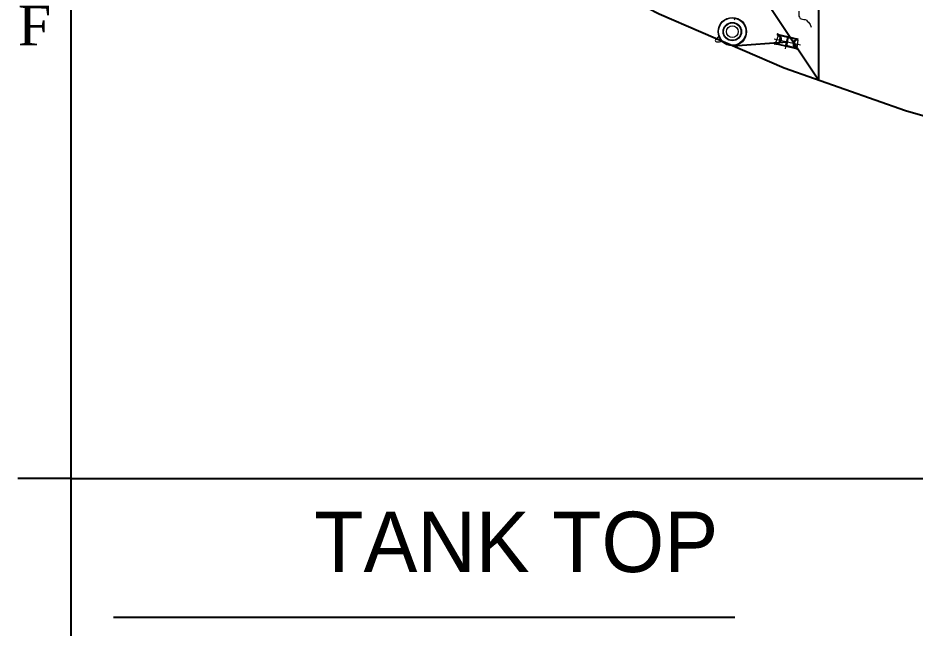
# Model space of a CAD drawing. Header units: millimetres. Extents: x -4 to 3776, y -4 to 4079.
# Drawn here: x -4.4 to 69.9, y 139.7 to 190.2 of the extents above; entities that cross this region are included whole.
import ezdxf
from ezdxf import colors
from ezdxf.entities.mleader import LeaderData, LeaderLine
from ezdxf.math import Vec2, Vec3

# ---------------------------------------------------------------- set-up
doc = ezdxf.new("R2010")
doc.units = ezdxf.units.MM
for name, color, linetype in [('BK_kedu', 255, 'Continuous'), ('EDGE', 7, 'Continuous'), ('PDF_FURN', 7, 'Continuous'), ('PDF_piece', 7, 'Continuous'), ('TEXT', 4, 'Continuous')]:
    doc.layers.add(name, color=color, linetype=linetype)
doc.layers.add('Sheet$BORDER', color=7, linetype='Continuous', true_color=0x000000)
doc.layers.add('Sheet$GRID', color=254, linetype='Continuous', true_color=0xbebebe)
doc.styles.add('CHINESE', font='short.shx', dxfattribs={"bigfont": 'hzdxf.shx'})
doc.styles.get("Standard").update_dxf_attribs({"font": 'arial.ttf'})

msp = doc.modelspace()

# ---------------------------------------------------------------- linework, layer by layer
at = {"color": 4, "lineweight": 25}
for p, q in [((61.872, 251.644), (61.872, 185.105)), ((28.872, 234.98), (61.872, 185.105)), ((54.829, 187.923), (59.306, 188.26))]:
    msp.add_line(p, q, dxfattribs=at)
at = {"layer": 'EDGE', "color": 0, "lineweight": 25}
msp.add_lwpolyline([(14.575, 218.374), (27.251, 202.771), (38.092, 196.072), (48.701, 190.565), (59.039, 186.108), (69.069, 182.557), (78.755, 179.769), (88.059, 177.6), (96.943, 175.907), (105.371, 174.547), (113.304, 173.376), (120.711, 172.255), (127.676, 171.127), (134.411, 170.03), (141.134, 169.007), (148.063, 168.099), (155.418, 167.348)], dxfattribs=at)
at = {"layer": 'PDF_FURN', "lineweight": 0}
for points in [[(60.115, 187.635), (58.312, 188.051), (58.358, 188.051), (58.45, 188.051), (58.543, 188.098), (58.635, 188.144), (58.682, 188.19), (58.728, 188.236), (58.774, 188.329), (58.82, 188.421), (58.82, 188.468), (58.82, 188.56), (58.774, 188.653), (58.728, 188.745), (58.682, 188.791), (58.635, 188.837), (58.543, 188.884), (60.208, 188.514), (60.161, 188.514), (60.069, 188.468), (59.976, 188.421), (59.93, 188.375), (59.838, 188.329), (59.791, 188.236), (59.791, 188.19), (59.791, 188.098), (59.791, 188.005), (59.791, 187.913), (59.838, 187.82), (59.884, 187.774), (59.93, 187.728), (60.023, 187.682)], [(60.208, 188.421), (59.468, 188.56), (59.283, 188.606), (58.543, 188.791), (58.312, 188.144), (59.144, 187.959), (59.329, 187.959), (60.115, 187.728)]]:
    msp.add_lwpolyline(points, close=True, dxfattribs=at)
for points in [[(59.105, 187.961, 0.4142), (59.19, 188.005), (59.329, 188.56, 0.4142), (59.275, 188.651)], [(53.354, 188.417, 0.252903), (53.348, 188.314, 0.252894), (53.434, 188.246)]]:
    msp.add_lwpolyline(points, format="xyb", dxfattribs=at)
for points in [[(59.144, 187.682), (59.421, 188.837)], [(58.219, 188.514), (60.392, 188.005)], [(59.283, 188.005), (59.375, 188.514)]]:
    msp.add_lwpolyline(points, dxfattribs=at)
for radius in [1.179, 1.133, 0.763, 0.717, 0.486]:
    msp.add_circle((54.749, 189.099), radius, dxfattribs=at)
for centre, radius, start, end in [((54.98, 190.163), 0.0694, 81.4121, 241.78393), ((54.055, 188.036), 0.763, 115.12465, 150.61837), ((58.381, 188.491), 0.347, 256.31643, 67.48875), ((58.52, 188.861), 0.0694, 81.75645, 243.55952), ((59.445, 188.537), 0.0694, 76.97146, 166.96881), ((53.593, 189.007), 0.763, 259.63395, 295.12651), ((58.289, 188.121), 0.0694, 82.47256, 242.84439), ((58.705, 188.444), 0.0694, 81.1876, 252.75267), ((59.306, 188.028), 0.0694, 166.97146, 256.96881), ((60.184, 188.075), 0.347, 86.45152, 257.62384), ((59.861, 188.167), 0.0694, 261.1876, 72.75267)]:
    msp.add_arc(centre, radius, start, end, dxfattribs=at)
at = {"layer": 'PDF_piece', "lineweight": 0}
msp.add_lwpolyline([(60.263, 190.799), (60.263, 190.521), (60.263, 190.382), (60.309, 190.29), (60.356, 190.198), (60.448, 190.151), (60.679, 190.105), (60.772, 190.105), (60.911, 190.059), (60.957, 189.966), (61.049, 189.874), (61.188, 189.689), (61.28, 189.458)], dxfattribs=at)
at = {"layer": 'Sheet$BORDER', "color": 6, "true_color": 0xff00ff}
for p, q in [((0.007, 612.644), (0.007, -4.355)), ((0.007, 152.078), (-4.361, 152.078))]:
    msp.add_line(p, q, dxfattribs=at)
at = {"layer": 'Sheet$GRID'}
msp.add_lwpolyline([(0.007, 152.078), (870.358, 152.078)], dxfattribs=at)
at = {"layer": 'TEXT', "color": 1}
msp.add_line((3.545, 140.605), (54.965, 140.605), dxfattribs=at)

# ---------------------------------------------------------------- texts
at = {"layer": 'Sheet$BORDER', "insert": (-4.361, 189.603), "char_height": 3.2761, "width": 5.71712, "attachment_point": 4, "line_spacing_factor": 0.963855}
msp.add_mtext('\\fTimes New Roman;F', dxfattribs=at)
at = {"layer": 'TEXT', "color": 3, "style": 'CHINESE'}
msp.add_text('TANK TOP', height=5, dxfattribs=at).set_placement((20.15, 144.339))

# ---------------------------------------------------------------- leaders
at = {"layer": 'BK_kedu'}
ml = msp.add_multileader_mtext('Standard', dxfattribs=at)
ml.set_content('', color=256)
ml.set_leader_properties()
ml.build(insert=Vec2(0, 0))
ml.multileader.update_dxf_attribs({"text_right_attachment_type": 6, "dogleg_length": 0.36, "arrow_head_size": 0.18})
ctx = ml.context
ctx.base_point, ctx.char_height, ctx.arrow_head_size, ctx.landing_gap_size, ctx.plane_origin = Vec3(3775.999, 4079.328), 0.18, 0.18, 0.09, Vec3(3774.639, 4079.328)
ctx.right_attachment = 6
notes = []
notes.append((ctx, [(0, (0, 0, 0), (0, 0), (1, 0), 1, [])]))
ctx.mtext.insert, ctx.mtext.flow_direction = Vec3(3776.089, 4079.418), 5
for ctx, leaders in notes:
    for number, flags, end, landing, length, lines in leaders:
        leader = LeaderData()
        leader.index, (leader.has_last_leader_line, leader.has_dogleg_vector, leader.attachment_direction) = number, flags
        leader.last_leader_point, leader.dogleg_vector, leader.dogleg_length = Vec3(end), Vec3(landing), length
        for number, points, colour, breaks in lines:
            line = LeaderLine()
            line.index, line.vertices, line.color, line.breaks = number, Vec3.list(points), colors.encode_raw_color(colour), breaks
            leader.lines.append(line)
        ctx.leaders.append(leader)

doc.saveas('drawing.dxf')
